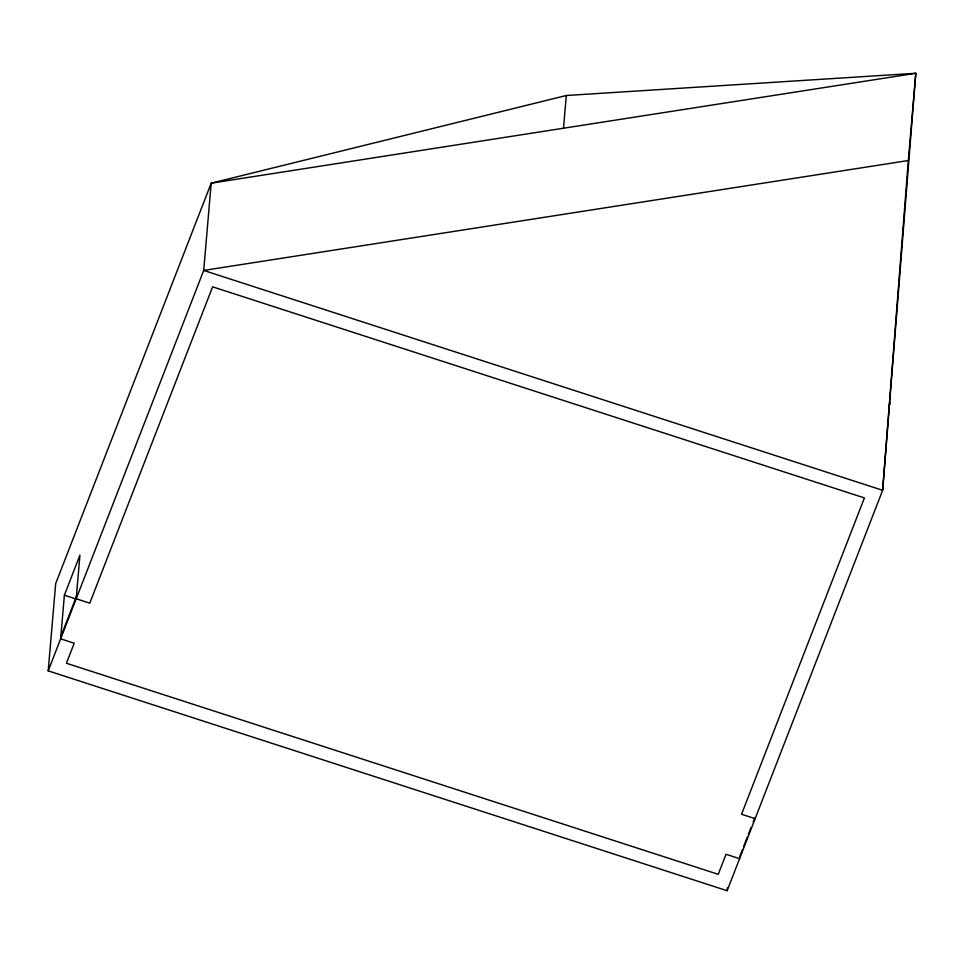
<?xml version="1.0" encoding="UTF-8"?>
<svg xmlns="http://www.w3.org/2000/svg" width="964" height="964" viewBox="0 0 964 964"><rect width="100%" height="100%" fill="white"/><g stroke="black" fill="none" stroke-linecap="round" stroke-linejoin="round"><path stroke-width="1.45" d="M908.317 160.53L882.65 490.302L727.145 890.724L48.2 670.86L55.683 583.606L211.188 183.184L566.302 95.508L915.8 73.276L882.65 490.302L203.705 270.438L211.188 183.184L915.8 73.276L908.317 160.53L203.705 270.438L48.2 670.86M755.137 818.653L741.557 814.255L864.407 497.918L212.622 286.838L89.773 603.175L76.192 598.777L79.928 555.156L64.383 595.198L60.636 638.819L74.216 643.217L66.444 663.244L718.24 874.312L726.013 854.297L739.593 858.695M563.494 128.224L566.302 95.508M727.145 890.724L727.398 887.772M60.828 636.638L76.373 596.596M889.049 405.844L890.134 403.048M739.774 856.514L742.461 849.609M743.533 846.85L747.281 837.186M748.353 834.414L751.04 827.51M753.185 821.991L754.788 817.846M64.383 595.198L76.602 599.15"/></g></svg>
